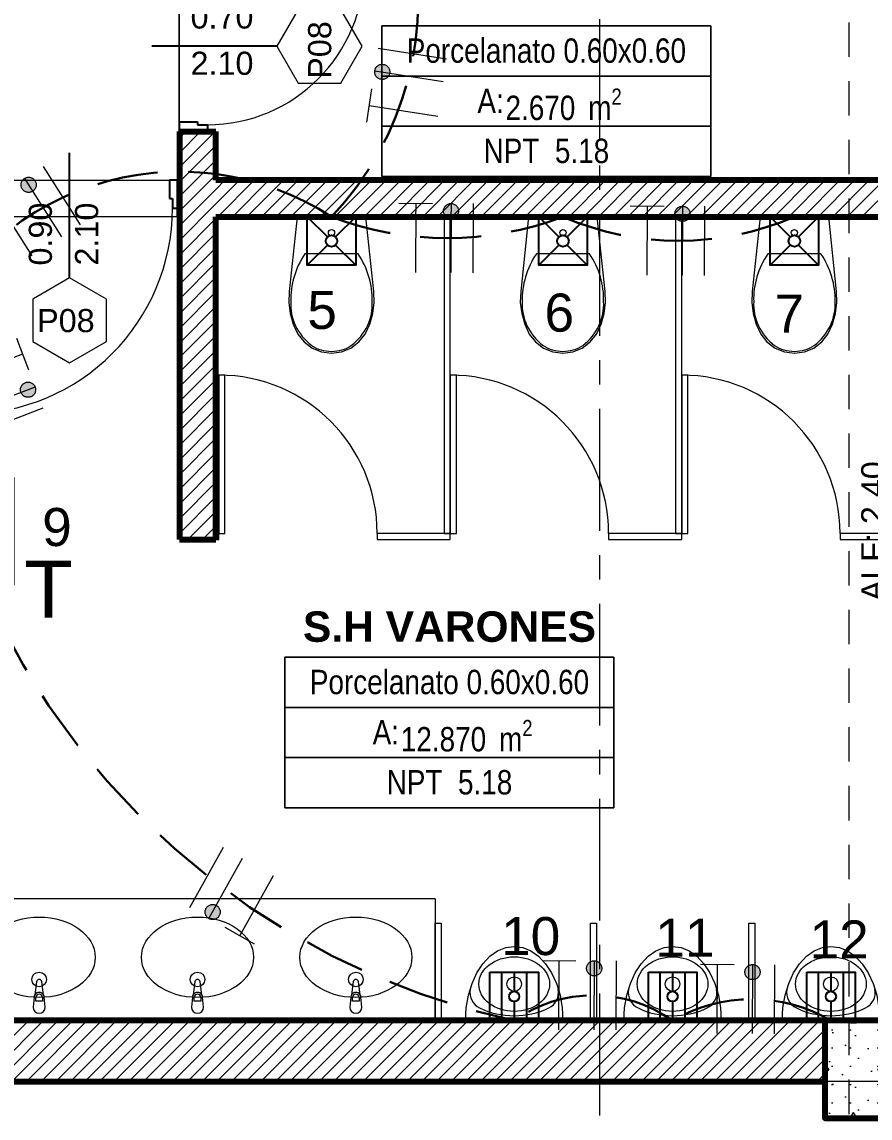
# Model space of a CAD drawing. Header units: inches. Extents: x -19 to 5698, y -728 to 92.
# Drawn here: x 140.174 to 143.656, y 11.3 to 15.8 of the extents above; entities that cross this region are included whole.
import ezdxf
from ezdxf.enums import TextEntityAlignment as Align

# ---------------------------------------------------------------- set-up
doc = ezdxf.new("R2010")
doc.units = ezdxf.units.IN
doc.header["$MEASUREMENT"] = 0
doc.set_wipeout_variables(frame=1)
for name, pattern in [('HIDDEN', [0.375, 0.25, -0.125]), ('Hidden Line', [0.195611, 0.141111, -0.0545]), ('Punto & Raya', [0.65, 0.5, -0.075, 0, -0.075]), ('RAYITAS', [0.375, 0.25, -0.125]), ('Wipeout_Contour', [1, 0, -1])]:
    doc.linetypes.add(name, pattern=pattern)
doc.layers.get('0').update_dxf_attribs({"color": 61})
for name, color, linetype, lineweight in [('00 conduct tomacorr', 120, 'HIDDEN', 30), ('00 IE LUZ EMERGENCIA', 253, 'Continuous', 0), ('T-TECHO-E', 150, 'Continuous', 20), ('TOMACORRIENTE', 22, 'RAYITAS', 9)]:
    doc.layers.add(name, color=color, linetype=linetype, lineweight=lineweight)
for name, color, linetype in [('02 _ ARQ _ ZON _ Espacio.3D', 7, 'Continuous'), ('08 _ STR _ EXT _ 06 Columnas', 7, 'Continuous'), ('08 _ STR _ EXT _ 09 Vigas', 251, 'Continuous'), ('Dibujo 2D - General', 7, 'Continuous'), ('Estructura - 04 MURO', 7, 'Continuous'), ('Fluxometro E. Baño', 140, 'Continuous'), ('Fluxometro E. Mingitorio', 117, 'Continuous'), ('Interior - Sanitarios', 7, 'Continuous'), ('Marcador - Secciones', 7, 'Continuous'), ('TOMA. HYDROBOX SHUKO S', 7, 'Continuous')]:
    doc.layers.add(name, color=color, linetype=linetype)
doc.styles.add('Annotative', font='arial.ttf')
doc.styles.add('Arial', font='arial.ttf')
doc.styles.add('Estilo_Generado_4', font='swisse.ttf')
doc.styles.add('Estilo_Generado_8', font='arialbd.ttf')
doc.styles.add('Estilo_Generado_9', font='ARIALN.TTF')
pattern_1 = [(45, (92.500015, 6e-09), (-0.030052038, 0.030052038), [])]

# ---------------------------------------------------------------- blocks, each defined once
blk = doc.blocks.new('TOMA. HYDROBOX SHUKO')
at = {"true_color": 0xafd9aa}
h = blk.add_hatch(dxfattribs=at)
h.set_pattern_fill('ANSI31', color=9, scale=0.67)
h.set_pattern_definition([(45, (0, 0), (-1.5041929, 1.5041929), [])])
edge = h.paths.add_edge_path()
edge.add_arc((53447.4624, 40916.352), 0.008, 0, 360)
edge = h.paths.add_edge_path()
edge.add_arc((53447.4942, 40916.3521), 0.00644, 0, 360)
edge = h.paths.add_edge_path()
edge.add_arc((53447.5258, 40916.352), 0.008, 0, 360)
at = {"color": 32, "true_color": 0xcd6928}
blk.add_lwpolyline([(53447.6441, 40916.427), (53447.6441, 40916.277), (53447.3441, 40916.277), (53447.3441, 40916.427)], close=True, dxfattribs=at)
for points in [[(53447.4199, 40916.277), (53447.5683, 40916.277), (53447.5683, 40916.427), (53447.4199, 40916.427), (53447.4199, 40916.277)], [(53447.4216, 40916.2794), (53447.4216, 40916.4245), (53447.5666, 40916.4245), (53447.5666, 40916.2794), (53447.4216, 40916.2794)], [(53447.4899, 40916.421), (53447.4899, 40916.3978), (53447.4983, 40916.3978), (53447.4983, 40916.421)], [(53447.4254, 40916.3603), (53447.4382, 40916.3603), (53447.4382, 40916.3928)], [(53447.5628, 40916.3603), (53447.55, 40916.3603), (53447.55, 40916.3928)], [(53447.4382, 40916.3111), (53447.4382, 40916.3436), (53447.4254, 40916.3436)], [(53447.55, 40916.3111), (53447.55, 40916.3436), (53447.5628, 40916.3436)], [(53447.4899, 40916.2829), (53447.4899, 40916.3061), (53447.4983, 40916.3061), (53447.4983, 40916.2829)]]:
    blk.add_lwpolyline(points, dxfattribs=at)
for centre, radius in [((53447.4941, 40916.352), 0.0725), ((53447.4941, 40916.352), 0.0692), ((53447.4624, 40916.352), 0.008), ((53447.4942, 40916.3521), 0.00644), ((53447.5258, 40916.352), 0.008)]:
    blk.add_circle(centre, radius, dxfattribs=at)
at = {"color": 30, "true_color": 0xf8991e, "style": 'Arial'}
blk.add_text('T', height=0.1588, rotation=90, dxfattribs=at).set_placement((53447.6558, 40916.525), align=Align.MIDDLE_CENTER)
blk = doc.blocks.new('a')
at = {"layer": 'TOMACORRIENTE', "ltscale": 0.05}
h = blk.add_hatch(color=4, dxfattribs=at)
edge = h.paths.add_edge_path()
edge.add_arc((0, 0.0752), 0.0211, 0, 360)
at = {"layer": 'TOMACORRIENTE', "color": 4}
for p, q in [((-0.1455, 0.0963), (-0.0515, 0.0963)), ((-0.0985, 0.0963), (-0.0985, -0.0966)), ((0, 0.0963), (0, -0.0963)), ((0.0623, -0.0963), (0.0623, 0.0963))]:
    blk.add_line(p, q, dxfattribs=at)
blk.add_circle((0, 0.0752), 0.0211, dxfattribs=at)
blk = doc.blocks.new('CABLE 3FACE')
at = {"layer": 'T-TECHO-E', "rotation": 59.94170052614085}
blk.add_blockref('a', (0, 0), dxfattribs=at)
blk = doc.blocks.new('Flux E Baño')
at = {"layer": 'Fluxometro E. Baño'}
for p, q in [((-0.075, 0.15), (-0.0126, 0.0876)), ((0.075, 0.15), (0.0126, 0.0876)), ((-0.0126, 0.0624), (-0.075, 0)), ((0.0126, 0.0624), (0.075, 0))]:
    blk.add_line(p, q, dxfattribs=at)
blk.add_lwpolyline([(-0.075, 0.15), (0.075, 0.15), (0.075, 0), (-0.075, 0)], close=True, dxfattribs=at)
at = {"layer": 'Fluxometro E. Baño', "color": 242, "true_color": 0xcd2027}
blk.add_circle((0, 0.075), 0.0178, dxfattribs=at)
blk = doc.blocks.new('Flux E Mingitorio')
at = {"layer": 'Fluxometro E. Mingitorio'}
for p, q in [((-0.0382, 0), (-0.0382, 0.15)), ((0, 0.15), (0, 0.0908)), ((0.0377, 0.15), (0.0377, 0)), ((0, 0.0592), (0, 0))]:
    blk.add_line(p, q, dxfattribs=at)
blk.add_lwpolyline([(-0.075, 0.15), (0.075, 0.15), (0.075, 0), (-0.075, 0)], close=True, dxfattribs=at)
at = {"layer": 'Fluxometro E. Mingitorio', "color": 242, "true_color": 0xcd2027}
blk.add_circle((0, 0.075), 0.0158, dxfattribs=at)

msp = doc.modelspace()

# ---------------------------------------------------------------- linework, layer by layer
at = {"layer": '02 _ ARQ _ ZON _ Espacio.3D', "color": 251, "linetype": 'Continuous', "lineweight": 13}
for p, q in [((143.0023, 15.7837), (141.652, 15.7837)), ((141.652, 15.7837), (141.652, 15.166)), ((141.652, 15.7837), (143.0023, 15.7837)), ((141.652, 15.5778), (141.652, 15.7837)), ((143.0023, 15.166), (143.0023, 15.7837)), ((143.0023, 15.7837), (143.0023, 15.5778)), ((143.0023, 15.5778), (141.652, 15.5778)), ((141.652, 15.5778), (143.0023, 15.5778)), ((141.652, 15.3719), (141.652, 15.5778)), ((143.0023, 15.5778), (143.0023, 15.3719)), ((143.0023, 15.3719), (141.652, 15.3719)), ((141.652, 15.3719), (143.0023, 15.3719)), ((141.652, 15.166), (141.652, 15.3719)), ((143.0023, 15.3719), (143.0023, 15.166)), ((141.652, 15.166), (143.0023, 15.166)), ((143.0023, 15.166), (141.652, 15.166)), ((142.6044, 13.1917), (141.2541, 13.1917)), ((141.2541, 13.1917), (141.2541, 12.574)), ((141.2541, 13.1917), (142.6044, 13.1917)), ((141.2541, 12.9858), (141.2541, 13.1917)), ((142.6044, 12.574), (142.6044, 13.1917)), ((142.6044, 13.1917), (142.6044, 12.9858)), ((142.6044, 12.9858), (141.2541, 12.9858)), ((141.2541, 12.9858), (142.6044, 12.9858)), ((141.2541, 12.7799), (141.2541, 12.9858)), ((142.6044, 12.9858), (142.6044, 12.7799)), ((142.6044, 12.7799), (141.2541, 12.7799)), ((141.2541, 12.7799), (142.6044, 12.7799)), ((141.2541, 12.574), (141.2541, 12.7799)), ((142.6044, 12.7799), (142.6044, 12.574)), ((141.2541, 12.574), (142.6044, 12.574)), ((142.6044, 12.574), (141.2541, 12.574))]:
    msp.add_line(p, q, dxfattribs=at)
at = {"layer": '02 _ ARQ _ ZON _ Espacio.3D', "color": 254, "linetype": 'Continuous', "lineweight": 0, "flags": 128}
for points in [[(112.57, 17.4), (137.07, 17.4), (137.07, 16.25), (138.27, 16.25), (138.27, 15.5372), (139.92, 15.5372), (139.92, 15.1499), (140.82, 15.1499), (140.8204, 17.1), (140.32, 17.1), (140.32, 19.05), (138.17, 19.05), (138.17, 20.35)], [(136.0199, 3.7271), (136.87, 3.7271), (136.87, 6.9), (136.57, 6.9), (136.57, 7.2), (136.17, 7.2), (136.17, 7.7), (136.57, 7.7), (136.57, 8.1), (137.07, 8.1), (137.07, 7.2), (143.17, 7.2), (143.17, 7.7), (143.57, 7.7), (143.57, 8.1), (144.07, 8.1), (144.0699, 11.45), (136.92, 11.45), (136.92, 16.1), (136.57, 16.1), (136.57, 16.9), (135.97, 16.9)]]:
    msp.add_lwpolyline(points, dxfattribs=at)
at = {"layer": '02 _ ARQ _ ZON _ Espacio.3D', "color": 9, "linetype": 'Continuous', "lineweight": 5, "flags": 128}
for points in [[(140.97, 15.1499), (143.8199, 15.1499), (143.82, 16.0499), (140.82, 16.0499), (140.82, 15.3499), (140.97, 15.3499)], [(139.92, 14.9999), (139.92, 11.7), (143.82, 11.7), (143.82, 14.9999)]]:
    msp.add_lwpolyline(points, close=True, dxfattribs=at)
at = {"layer": 'Estructura - 04 MURO', "color": 152, "linetype": 'Continuous', "lineweight": 25}
msp.add_line((141.2204, 15.6999), (140.7079, 15.6999), dxfattribs=at)
at = {"layer": 'Estructura - 04 MURO', "color": 165, "linetype": 'Continuous', "lineweight": 25}
for p, q in [((140.8204, 15.3899), (140.8954, 15.3899)), ((140.8954, 15.3899), (140.8954, 15.3779)), ((140.8954, 15.3779), (140.9354, 15.3779)), ((140.78, 15.1499), (140.78, 15.0749)), ((140.78, 15.0749), (140.792, 15.0749)), ((140.792, 15.0749), (140.792, 15.0349))]:
    msp.add_line(p, q, dxfattribs=at)
at = {"layer": 'Estructura - 04 MURO', "color": 251, "linetype": 'Continuous', "lineweight": 13, "flags": 128}
msp.add_lwpolyline([(141.5704, 15.6999), (141.4829, 15.8515), (141.3079, 15.8515), (141.2204, 15.6999), (141.3079, 15.5484), (141.4829, 15.5484)], close=True, dxfattribs=at)
at = {"layer": 'Estructura - 04 MURO', "color": 165, "linetype": 'Continuous', "lineweight": 15}
msp.add_arc((140.9354, 16.0219), 0.644, 270, 0, dxfattribs=at)
at = {"layer": 'Interior - Sanitarios', "color": 251, "linetype": 'Continuous', "lineweight": 13}
for p, q in [((141.445, 14.8485), (141.336, 14.8485)), ((141.5539, 14.8485), (141.445, 14.8485)), ((142.395, 14.8485), (142.2861, 14.8485)), ((142.5039, 14.8485), (142.395, 14.8485)), ((143.345, 14.8485), (143.2361, 14.8485)), ((143.4539, 14.8485), (143.345, 14.8485))]:
    msp.add_line(p, q, dxfattribs=at)
at = {"layer": 'Interior - Sanitarios', "color": 175, "linetype": 'Continuous', "lineweight": 13}
for p, q in [((141.92, 13.6999), (141.6325, 13.6999)), ((141.6325, 13.6999), (141.6325, 13.6749)), ((141.9325, 13.6999), (141.92, 13.6999)), ((141.9325, 13.6749), (141.9325, 13.6999)), ((142.87, 13.6999), (142.5825, 13.6999)), ((142.5825, 13.6999), (142.5825, 13.6749)), ((142.8825, 13.6999), (142.87, 13.6999)), ((142.8825, 13.6749), (142.8825, 13.6999)), ((141.6325, 13.6749), (141.92, 13.6749)), ((141.92, 13.6749), (141.9325, 13.6749)), ((142.5825, 13.6749), (142.87, 13.6749)), ((142.87, 13.6749), (142.8825, 13.6749))]:
    msp.add_line(p, q, dxfattribs=at)
at = {"layer": 'Interior - Sanitarios', "color": 205, "linetype": 'Continuous', "lineweight": 13}
for p, q in [((141.87, 12.2), (139.92, 12.2)), ((141.87, 12.2), (141.87, 11.7)), ((140.2314, 11.7799), (140.2314, 11.7948)), ((140.2586, 11.7948), (140.2586, 11.7799)), ((140.8814, 11.7799), (140.8814, 11.7948)), ((140.9086, 11.7948), (140.9086, 11.7799)), ((141.5314, 11.7799), (141.5314, 11.7948)), ((141.5586, 11.7948), (141.5586, 11.7799)), ((140.2586, 11.7799), (140.2314, 11.7799)), ((140.9086, 11.7799), (140.8814, 11.7799)), ((141.5586, 11.7799), (141.5314, 11.7799)), ((141.87, 11.7), (139.92, 11.7))]:
    msp.add_line(p, q, dxfattribs=at)
at = {"layer": 'Interior - Sanitarios', "color": 251, "linetype": 'Continuous', "lineweight": 13, "flags": 128}
for points in [[(141.2756, 14.6032), (141.288, 14.5597), (141.307, 14.5186), (141.3326, 14.486), (141.3656, 14.4611), (141.4039, 14.4454), (141.445, 14.4399), (141.486, 14.4454), (141.5243, 14.4611), (141.5574, 14.486), (141.583, 14.5186), (141.602, 14.5597), (141.6144, 14.6032), (141.6199, 14.6481), (141.6183, 14.6933), (141.586, 14.9999), (141.304, 14.9999), (141.2716, 14.6933), (141.2701, 14.6481)], [(142.2256, 14.6032), (142.238, 14.5597), (142.257, 14.5186), (142.2826, 14.486), (142.3156, 14.4611), (142.3539, 14.4454), (142.395, 14.4399), (142.436, 14.4454), (142.4743, 14.4611), (142.5074, 14.486), (142.533, 14.5186), (142.552, 14.5597), (142.5644, 14.6032), (142.5699, 14.6481), (142.5683, 14.6933), (142.536, 14.9999), (142.254, 14.9999), (142.2216, 14.6933), (142.2201, 14.6481)], [(143.1756, 14.6032), (143.188, 14.5597), (143.207, 14.5186), (143.2326, 14.486), (143.2656, 14.4611), (143.3039, 14.4454), (143.345, 14.4399), (143.386, 14.4454), (143.4243, 14.4611), (143.4574, 14.486), (143.483, 14.5186), (143.502, 14.5597), (143.5144, 14.6032), (143.5199, 14.6481), (143.5183, 14.6933), (143.486, 14.9999), (143.204, 14.9999), (143.1716, 14.6933), (143.1701, 14.6481)]]:
    msp.add_lwpolyline(points, close=True, dxfattribs=at)
at = {"layer": 'Interior - Sanitarios', "color": 175, "linetype": 'Continuous', "lineweight": 13, "flags": 128}
for points in [[(141.9325, 14.9999), (141.9075, 14.9999), (141.9075, 13.6999), (141.9325, 13.6999)], [(142.8825, 14.9999), (142.8575, 14.9999), (142.8575, 13.6999), (142.8825, 13.6999)], [(140.9825, 13.6749), (140.9825, 13.6999), (140.97, 13.6999), (140.97, 13.6749)], [(143.82, 13.6749), (143.82, 13.6999), (143.5325, 13.6999), (143.5325, 13.6749)]]:
    msp.add_lwpolyline(points, close=True, dxfattribs=at)
at = {"layer": 'Interior - Sanitarios', "color": 7, "linetype": 'Continuous', "lineweight": 13, "flags": 128}
for points in [[(141.0075, 13.6999), (141.0075, 14.3499), (140.9825, 14.3499), (140.9825, 13.6999)], [(141.9575, 13.6999), (141.9575, 14.3499), (141.9325, 14.3499), (141.9325, 13.6999)], [(142.9075, 13.6999), (142.9075, 14.3499), (142.8825, 14.3499), (142.8825, 13.6999)]]:
    msp.add_lwpolyline(points, close=True, dxfattribs=at)
at = {"layer": 'Interior - Sanitarios', "color": 205, "linetype": 'Continuous', "lineweight": 13, "flags": 128}
for points in [[(141.895, 11.7), (141.87, 11.7), (141.87, 12.1), (141.895, 12.1)], [(142.5325, 11.7), (142.5075, 11.7), (142.5075, 12.1), (142.5325, 12.1)], [(143.1825, 11.7), (143.1575, 11.7), (143.1575, 12.1), (143.1825, 12.1)], [(141.995, 11.7), (141.9981, 11.753), (142.0071, 11.8043), (142.0218, 11.8525), (142.0418, 11.8961), (142.0665, 11.9336), (142.095, 11.9641), (142.1266, 11.9866), (142.1603, 12.0004), (142.195, 12.005), (142.2297, 12.0004), (142.2634, 11.9866), (142.295, 11.9641), (142.3236, 11.9336), (142.3482, 11.8961), (142.3682, 11.8525), (142.383, 11.8043), (142.392, 11.753), (142.395, 11.7), (142.195, 11.7)], [(142.645, 11.7), (142.6481, 11.753), (142.6571, 11.8043), (142.6718, 11.8525), (142.6918, 11.8961), (142.7165, 11.9336), (142.745, 11.9641), (142.7766, 11.9866), (142.8103, 12.0004), (142.845, 12.005), (142.8797, 12.0004), (142.9134, 11.9866), (142.945, 11.9641), (142.9736, 11.9336), (142.9982, 11.8961), (143.0182, 11.8525), (143.033, 11.8043), (143.042, 11.753), (143.045, 11.7), (142.845, 11.7)], [(143.295, 11.7), (143.2981, 11.753), (143.3071, 11.8043), (143.3218, 11.8525), (143.3418, 11.8961), (143.3665, 11.9336), (143.395, 11.9641), (143.4266, 11.9866), (143.4603, 12.0004), (143.495, 12.005), (143.5297, 12.0004), (143.5634, 11.9866), (143.595, 11.9641), (143.6236, 11.9336), (143.6482, 11.8961), (143.6682, 11.8525), (143.683, 11.8043), (143.692, 11.753), (143.695, 11.7), (143.495, 11.7)]]:
    msp.add_lwpolyline(points, close=True, dxfattribs=at)
for points in [[(140.27, 11.755), (140.266, 11.797, 0.12102), (140.2627, 11.8065), (140.2561, 11.8594, 0.882566), (140.2339, 11.8594), (140.2273, 11.8065, 0.12102), (140.224, 11.797), (140.22, 11.755, 1)], [(140.92, 11.755), (140.916, 11.797, 0.12102), (140.9127, 11.8065), (140.9061, 11.8594, 0.882566), (140.8839, 11.8594), (140.8773, 11.8065, 0.12102), (140.874, 11.797), (140.87, 11.755, 1)], [(141.57, 11.755), (141.566, 11.797, 0.12102), (141.5627, 11.8065), (141.5561, 11.8594, 0.882566), (141.5339, 11.8594), (141.5273, 11.8065, 0.12102), (141.524, 11.797), (141.52, 11.755, 1)]]:
    msp.add_lwpolyline(points, format="xyb", close=True, dxfattribs=at)
at = {"layer": 'Interior - Sanitarios', "color": 251, "linetype": 'Continuous', "lineweight": 13}
for centre in [(141.445, 14.9349), (142.395, 14.9349), (143.345, 14.9349)]:
    msp.add_circle(centre, 0.0127, dxfattribs=at)
at = {"layer": 'Interior - Sanitarios', "color": 205, "linetype": 'Continuous', "lineweight": 13}
for centre in [(140.245, 11.8689), (140.895, 11.8689), (141.545, 11.8689), (142.195, 11.85), (142.845, 11.85), (143.495, 11.85)]:
    msp.add_circle(centre, 0.03, dxfattribs=at)
at = {"layer": 'Interior - Sanitarios', "color": 7, "linetype": 'Continuous', "lineweight": 13}
for centre in [(140.9825, 13.6999), (141.9325, 13.6999), (142.8825, 13.6999)]:
    msp.add_arc(centre, 0.65, 0, 90, dxfattribs=at)
at = {"layer": 'Interior - Sanitarios', "color": 205, "linetype": 'Continuous', "lineweight": 13}
for centre, radius, start, end in [((140.245, 11.7951), 0.0211, 32.771, 147.229), ((140.245, 11.7948), 0.0136, 0, 180), ((140.895, 11.7951), 0.0211, 32.771, 147.229), ((140.895, 11.7948), 0.0136, 0, 180), ((141.545, 11.7951), 0.0211, 32.771, 147.229), ((141.545, 11.7948), 0.0136, 0, 180), ((142.0832, 11.8153), 0.07, 169.1855, 244.5474), ((142.3068, 11.8153), 0.07, 295.4526, 10.8145), ((142.7332, 11.8153), 0.07, 169.1855, 244.5474), ((142.9568, 11.8153), 0.07, 295.4526, 10.8145), ((143.3832, 11.8153), 0.07, 169.1855, 244.5474), ((143.6068, 11.8153), 0.07, 295.4526, 10.8145), ((142.195, 12.0501), 0.3301, 244.5474, 270), ((142.195, 12.0501), 0.3301, 270, 295.4526), ((142.845, 12.0501), 0.3301, 244.5474, 270), ((142.845, 12.0501), 0.3301, 270, 295.4526), ((143.495, 12.0501), 0.3301, 244.5474, 270), ((143.495, 12.0501), 0.3301, 270, 295.4526)]:
    msp.add_arc(centre, radius, start, end, dxfattribs=at)
at = {"layer": 'Interior - Sanitarios', "color": 251, "linetype": 'Continuous', "lineweight": 13}
for centre, major_axis, start_param, end_param in [((141.7031, 14.6605), (0.4253, 0), 2.612188, 3.165208), ((141.1869, 14.6605), (0.4253, 0), 6.259567, 6.812588), ((142.6531, 14.6605), (0.4253, 0), 2.612188, 3.165208), ((142.1369, 14.6605), (0.4253, 0), 6.259567, 6.812588), ((143.6031, 14.6605), (0.4253, 0), 2.612188, 3.165208), ((143.0869, 14.6605), (0.4253, 0), 6.259567, 6.812588), ((141.5345, 14.6392), (0.2569, 0), 3.085861, 3.98645), ((141.3555, 14.6392), (0.2569, 0), 5.438324, 6.338913), ((142.4845, 14.6392), (0.2569, 0), 3.085861, 3.98645), ((142.3055, 14.6392), (0.2569, 0), 5.438324, 6.338913), ((143.4345, 14.6392), (0.2569, 0), 3.085861, 3.98645), ((143.2555, 14.6392), (0.2569, 0), 5.438324, 6.338913), ((141.4458, 14.5688), (0.1385, 0), 4.079884, 4.706528), ((141.4442, 14.5688), (0.1385, 0), 4.71825, 5.344894), ((142.3958, 14.5688), (0.1385, 0), 4.079884, 4.706528), ((142.3942, 14.5688), (0.1385, 0), 4.71825, 5.344894), ((143.3458, 14.5688), (0.1385, 0), 4.079884, 4.706528), ((143.3442, 14.5688), (0.1385, 0), 4.71825, 5.344894)]:
    msp.add_ellipse(centre, major_axis=major_axis, ratio=0.875546, start_param=start_param, end_param=end_param, dxfattribs=at)
at = {"layer": 'Interior - Sanitarios', "color": 205, "linetype": 'Continuous', "lineweight": 13}
for centre, major_axis, ratio in [((140.245, 11.96), (0.23, 0), 0.717391), ((140.895, 11.96), (0.23, 0), 0.717391), ((141.545, 11.96), (0.23, 0), 0.717391), ((142.195, 11.85), (0.145, 0), 0.772414), ((142.845, 11.85), (0.145, 0), 0.772414), ((143.495, 11.85), (0.145, 0), 0.772414)]:
    msp.add_ellipse(centre, major_axis=major_axis, ratio=ratio, dxfattribs=at)

# ---------------------------------------------------------------- block references
at = {"layer": '00 conduct tomacorr', "xscale": 1.47256122672843, "yscale": 1.47256122672843, "zscale": 1.47256122672843, "rotation": 21.17793877574215}
msp.add_blockref('CABLE 3FACE', (141.7627, 15.5778), dxfattribs=at)

# ---------------------------------------------------------------- texts
at = {"layer": '02 _ ARQ _ ZON _ Espacio.3D', "color": 251, "lineweight": 25, "attachment_point": 2}
for s, insert, char_height, style in [('\\A1;{\\pqc;\\pt0;\\fArial Narrow|b0|i0|c0|p34;Porcelanato 0.60x0.60}', (142.3271, 15.7322), 0.1, 'Estilo_Generado_9'), ('\\A1;{\\pqc;\\pt0;\\fArial Narrow|b0|i0|c0|p34;A: }', (142.098, 15.5259), 0.1, 'Estilo_Generado_9'), ('\\A1;{\\pqc;\\pt0,0.3;\\fArial Narrow|b0|i0|c0|p34;2.670\\fArial Narrow|b0|i0|c0|p34;\\A1{\\H.66x;\\S^  ;}\\fArial Narrow|b0|i0|c0|p34; m\\fArial Narrow|b0|i0|c0|p34;\\A1{\\H.66x;\\S2^  ;}}', (142.3977, 15.5264), 0.1, 'Estilo_Generado_9'), ('\\A1;{\\pqc;\\pt0;\\fArial Narrow|b0|i0|c0|p34;NPT  5.18}', (142.3271, 15.3205), 0.1, 'Estilo_Generado_9'), ('\\A1;{\\pqc;\\pt0;\\fArial|b1|i0|c0|p34;S.H VARONES}', (141.9293, 13.3801), 0.125, 'Estilo_Generado_8'), ('\\A1;{\\pqc;\\pt0;\\fArial Narrow|b0|i0|c0|p34;Porcelanato 0.60x0.60}', (141.9293, 13.1402), 0.1, 'Estilo_Generado_9'), ('\\A1;{\\pqc;\\pt0;\\fArial Narrow|b0|i0|c0|p34;A: }', (141.6681, 12.9339), 0.1, 'Estilo_Generado_9'), ('\\A1;{\\pqc;\\pt0,0.3;\\fArial Narrow|b0|i0|c0|p34;12.870\\fArial Narrow|b0|i0|c0|p34;\\A1{\\H.66x;\\S^  ;}\\fArial Narrow|b0|i0|c0|p34; m\\fArial Narrow|b0|i0|c0|p34;\\A1{\\H.66x;\\S2^  ;}}', (141.9998, 12.9344), 0.1, 'Estilo_Generado_9'), ('\\A1;{\\pqc;\\pt0;\\fArial Narrow|b0|i0|c0|p34;NPT  5.18}', (141.9293, 12.7285), 0.1, 'Estilo_Generado_9')]:
    msp.add_mtext(s, dxfattribs=dict(at, insert=insert, char_height=char_height, style=style))
at = {"layer": 'Estructura - 04 MURO', "color": 251, "lineweight": 25, "char_height": 0.095, "attachment_point": 7, "style": 'Estilo_Generado_4'}
for s, insert in [('\\A1;{\\pql;\\pt0;\\fSwis721 Ex BT|b0|i0|c0|p34;0.70\\fSwis721 Ex BT|b0|i0|c0|p34;\\A1{\\H.66x;\\S^  ;}\\fSwis721 Ex BT|b0|i0|c0|p34;\\fSwis721 Ex BT|b0|i0|c0|p34;}', (140.8664, 15.745)), ('\\A1;{\\pql;\\pt0;\\fSwis721 Ex BT|b0|i0|c0|p34;2.10\\fSwis721 Ex BT|b0|i0|c0|p34;\\A1{\\H.66x;\\S^  ;}\\fSwis721 Ex BT|b0|i0|c0|p34;\\fSwis721 Ex BT|b0|i0|c0|p34;}', (140.8664, 15.555))]:
    msp.add_mtext(s, dxfattribs=dict(at, insert=insert))
at = {"layer": 'Estructura - 04 MURO', "color": 251, "lineweight": 25, "insert": (141.4453, 15.5666), "char_height": 0.095, "attachment_point": 7, "rotation": 90, "style": 'Estilo_Generado_4'}
msp.add_mtext('\\A1;{\\pql;\\pt0;\\fSwis721 Ex BT|b0|i0|c0|p34;P08\\fSwis721 Ex BT|b0|i0|c0|p34;\\fSwis721 Ex BT|b0|i0|c0|p34;\\fSwis721 Ex BT|b0|i0|c0|p34;}', dxfattribs=at)

# ---------------------------------------------------------------- next in the draw order: wipeouts: each hides what was drawn before it
at = {"color": 254, "linetype": 'Wipeout_Contour', "lineweight": 0, "ltscale": 5120.496047}
msp.add_wipeout([(137.07, 6.2), (144.67, 6.2), (144.67, 14.9999), (144.07, 14.9999), (144.07, 7.2), (137.07, 7.2)], dxfattribs=at).dxf.layer = 'Dibujo 2D - General'

# ---------------------------------------------------------------- next in the draw order: linework, layer by layer
at = {"layer": 'Estructura - 04 MURO', "color": 152, "linetype": 'Continuous', "lineweight": 25}
msp.add_line((140.37, 14.7499), (140.37, 15.2624), dxfattribs=at)
at = {"layer": 'Estructura - 04 MURO', "color": 251, "linetype": 'Continuous', "lineweight": 13, "flags": 128}
msp.add_lwpolyline([(140.37, 14.3999), (140.5216, 14.4874), (140.5216, 14.6624), (140.37, 14.7499), (140.2185, 14.6624), (140.2185, 14.4874)], close=True, dxfattribs=at)
at = {"layer": 'Estructura - 04 MURO', "color": 165, "linetype": 'Continuous', "lineweight": 15}
msp.add_arc((139.948, 15.0349), 0.844, 270, 0, dxfattribs=at)

# ---------------------------------------------------------------- next in the draw order: block references
at = {"layer": '00 conduct tomacorr', "xscale": 1.47256122672843, "yscale": 1.47256122672843, "zscale": 1.47256122672843}
for p, rotation in [((140.2612, 15.0377), 332.5312903432948), ((140.0961, 14.2504), 231.0241224516223), ((141.0111, 12.2425), 90.91001504642165)]:
    msp.add_blockref('CABLE 3FACE', p, dxfattribs=dict(at, rotation=rotation))
at = {"layer": 'TOMA. HYDROBOX SHUKO S', "xscale": 1.47256122672843, "yscale": 1.47256122672843, "zscale": 1.47256122672843, "rotation": 270}
msp.add_blockref('TOMA. HYDROBOX SHUKO', (-60111.8048, 78718.4167), dxfattribs=at)

# ---------------------------------------------------------------- next in the draw order: texts
at = {"layer": '00 IE LUZ EMERGENCIA', "style": 'Annotative'}
for tag, p in [('5', (141.3458, 14.5395)), ('6', (142.3193, 14.5284)), ('7', (143.2634, 14.5247)), ('9', (140.2574, 13.6484, 0)), ('10', (142.1413, 11.969)), ('11', (142.7744, 11.9621)), ('12', (143.4076, 11.9553))]:
    msp.add_attdef(tag, p, '', height=0.1562, dxfattribs=at)
at = {"layer": 'Estructura - 04 MURO', "color": 251, "lineweight": 25, "char_height": 0.095, "attachment_point": 7, "rotation": 90, "style": 'Estilo_Generado_4'}
for s, insert in [('\\A1;{\\pql;\\pt0;\\fSwis721 Ex BT|b0|i0|c0|p34;0.90\\fSwis721 Ex BT|b0|i0|c0|p34;\\A1{\\H.66x;\\S^  ;}\\fSwis721 Ex BT|b0|i0|c0|p34;\\fSwis721 Ex BT|b0|i0|c0|p34;}', (140.3251, 14.7999)), ('\\A1;{\\pql;\\pt0;\\fSwis721 Ex BT|b0|i0|c0|p34;2.10\\fSwis721 Ex BT|b0|i0|c0|p34;\\A1{\\H.66x;\\S^  ;}\\fSwis721 Ex BT|b0|i0|c0|p34;\\fSwis721 Ex BT|b0|i0|c0|p34;}', (140.515, 14.7999)), ('\\A1;{\\pql;\\pt0;\\fSwis721 Ex BT|b0|i0|c0|p34;ALF: 2.40\\fSwis721 Ex BT|b0|i0|c0|p34;\\A1{\\H.66x;\\S^  ;}\\fSwis721 Ex BT|b0|i0|c0|p34;\\fSwis721 Ex BT|b0|i0|c0|p34;}', (143.7423, 13.4212))]:
    msp.add_mtext(s, dxfattribs=dict(at, insert=insert))
at = {"layer": 'Estructura - 04 MURO', "color": 251, "lineweight": 25, "insert": (140.2367, 14.525), "char_height": 0.095, "attachment_point": 7, "style": 'Estilo_Generado_4'}
msp.add_mtext('\\A1;{\\pql;\\pt0;\\fSwis721 Ex BT|b0|i0|c0|p34;P08\\fSwis721 Ex BT|b0|i0|c0|p34;\\fSwis721 Ex BT|b0|i0|c0|p34;\\fSwis721 Ex BT|b0|i0|c0|p34;}', dxfattribs=at)

# ---------------------------------------------------------------- next in the draw order: wipeouts: each hides what was drawn before it
at = {"color": 254, "linetype": 'Wipeout_Contour', "lineweight": 0, "ltscale": 3410.313794}
msp.add_wipeout([(140.8204, 13.6749), (140.9704, 13.6749), (140.9704, 15.3499), (140.8204, 15.3499)], dxfattribs=at).dxf.layer = 'Estructura - 04 MURO'
at = {"color": 254, "linetype": 'Wipeout_Contour', "lineweight": 0, "ltscale": 3407.831012}
msp.add_wipeout([(137.17, 11.6999), (137.17, 11.4499), (143.47, 11.45), (143.47, 11.7)], dxfattribs=at).dxf.layer = 'Estructura - 04 MURO'

# ---------------------------------------------------------------- next in the draw order: hatches: boundary and pattern name
at = {"layer": '08 _ STR _ EXT _ 06 Columnas', "linetype": 'Continuous', "lineweight": 9}
h = msp.add_hatch(dxfattribs=at)
h.set_pattern_fill('HORMIGÓN_EN_MASA_0002', style=0, pattern_type=2)
h.set_pattern_definition([(0, (92.5, 6e-09), (0, 0.3897114), [0.024375, -0.200625]), (0, (92.6125, 0.19486), (0, 0.3897114), [0.024375, -0.200625]), (60, (92.5, 6e-09), (-0.3375, 0.1948557), [0.024375, -0.200625]), (60, (92.725, 6e-09), (-0.3375, 0.1948557), [0.024375, -0.200625]), (120, (92.5244, 6e-09), (0.3375, 0.1948557), [0.024375, -0.200625]), (120, (92.7494, 6e-09), (0.3375, 0.1948557), [0.024375, -0.200625]), (0, (92.500015, 0.0375), (0, 0.075), [0, -0.075, 0, -0.1125]), (45, (92.537515, 0.0375), (-0.05303301, 0.05303301), [0, -0.05625, 0, -0.09375])])
h.paths.add_polyline_path([(144.07, 11.3), (144.07, 11.7), (143.47, 11.7), (143.47, 11.3)])
at = {"layer": 'Estructura - 04 MURO', "linetype": 'Continuous', "lineweight": 5}
h = msp.add_hatch(dxfattribs=at)
h.set_pattern_fill('LADRILLO_COMÚN_0002', color=250, style=0, pattern_type=2)
h.set_pattern_definition(pattern_1)
h.paths.add_polyline_path([(140.8204, 13.6749), (140.9704, 13.6749), (140.9704, 15.3499), (140.8204, 15.3499)])
h = msp.add_hatch(dxfattribs=at)
h.set_pattern_fill('LADRILLO_COMÚN_0002', color=250, style=0, pattern_type=2)
h.set_pattern_definition(pattern_1)
h.paths.add_polyline_path([(137.17, 11.6999), (137.17, 11.4499), (143.47, 11.45), (143.47, 11.7)])

# ---------------------------------------------------------------- next in the draw order: linework, layer by layer
at = {"layer": '00 conduct tomacorr'}
for centre, radius, start, end in [((142.8545, 14.7323), 3.1032, 199.3694, 257.7302), ((142.52, 11.2441), 0.5599, 54.5165, 125.4836), ((143.17, 11.1469), 0.6415, 59.5633, 120.4366)]:
    msp.add_arc(centre, radius, start, end, dxfattribs=at)
at = {"layer": '08 _ STR _ EXT _ 06 Columnas', "color": 7, "linetype": 'Continuous', "lineweight": 80, "flags": 128}
msp.add_lwpolyline([(144.07, 11.3), (144.07, 11.7), (143.47, 11.7), (143.47, 11.3)], close=True, dxfattribs=at)
at = {"layer": 'Estructura - 04 MURO', "color": 165, "linetype": 'Continuous', "lineweight": 25}
for p, q in [((140.8204, 15.3499), (140.8204, 15.3899)), ((140.9354, 15.3499), (140.8204, 15.3499)), ((140.9354, 15.3779), (140.9354, 15.3499))]:
    msp.add_line(p, q, dxfattribs=at)
at = {"layer": 'Estructura - 04 MURO', "color": 7, "linetype": 'Continuous', "lineweight": 80}
for p, q in [((140.8204, 15.3499), (140.9354, 15.3499)), ((140.8204, 15.3499), (140.9354, 15.3499)), ((140.8204, 15.3499), (140.9354, 15.3499)), ((140.9354, 15.3499), (140.9704, 15.3499)), ((140.9354, 15.3499), (140.9704, 15.3499))]:
    msp.add_line(p, q, dxfattribs=at)
at = {"layer": 'Estructura - 04 MURO', "color": 7, "linetype": 'Continuous', "lineweight": 80, "flags": 128}
for points in [[(140.8204, 15.3499), (140.8204, 15.1499)], [(140.9704, 15.1499), (140.9704, 15.3499)], [(140.8204, 14.9999), (140.8204, 13.6749)], [(140.9704, 13.6749), (140.9704, 14.9999)], [(140.8204, 13.6749), (140.9704, 13.6749)], [(143.47, 11.7), (139.92, 11.7)], [(137.17, 11.4499), (143.47, 11.45)]]:
    msp.add_lwpolyline(points, dxfattribs=at)

# ---------------------------------------------------------------- next in the draw order: block references
at = {"layer": '00 conduct tomacorr', "xscale": 1.47256122672843, "yscale": 1.47256122672843, "zscale": 1.47256122672843, "rotation": 299.7894777823319}
for p in [(142.5227, 11.804), (143.1727, 11.7884)]:
    msp.add_blockref('CABLE 3FACE', p, dxfattribs=at)
at = {"layer": 'Fluxometro E. Mingitorio', "xscale": 1.326124489380591, "yscale": 1.326124489380591, "zscale": 1.326124489380591}
for p in [(142.195, 11.7), (142.845, 11.7), (143.495, 11.7)]:
    msp.add_blockref('Flux E Mingitorio', p, dxfattribs=at)

# ---------------------------------------------------------------- next in the draw order: wipeouts: each hides what was drawn before it
at = {"color": 254, "linetype": 'Wipeout_Contour', "lineweight": 0, "ltscale": 3410.050567}
msp.add_wipeout([(140.8204, 15.1499), (140.82, 15.1499), (140.82, 14.9999), (140.8204, 14.9999)], dxfattribs=at).dxf.layer = 'Estructura - 04 MURO'
at = {"color": 254, "linetype": 'Wipeout_Contour', "lineweight": 0, "ltscale": 3416.349479}
msp.add_wipeout([(143.82, 14.9999), (143.82, 15.1499), (140.9704, 15.1499), (140.9704, 14.9999)], dxfattribs=at).dxf.layer = 'Estructura - 04 MURO'

# ---------------------------------------------------------------- next in the draw order: hatches: boundary and pattern name
at = {"layer": 'Estructura - 04 MURO', "linetype": 'Continuous', "lineweight": 5}
h = msp.add_hatch(dxfattribs=at)
h.set_pattern_fill('LADRILLO_COMÚN_0002', color=250, style=0, pattern_type=2)
h.set_pattern_definition(pattern_1)
h.paths.add_polyline_path([(140.8204, 15.1499), (140.82, 15.1499), (140.82, 14.9999), (140.8204, 14.9999)])
h = msp.add_hatch(dxfattribs=at)
h.set_pattern_fill('LADRILLO_COMÚN_0002', color=250, style=0, pattern_type=2)
h.set_pattern_definition(pattern_1)
h.paths.add_polyline_path([(143.82, 14.9999), (143.82, 15.1499), (140.9704, 15.1499), (140.9704, 14.9999)])

# ---------------------------------------------------------------- next in the draw order: linework, layer by layer
at = {"layer": '00 conduct tomacorr'}
for centre, radius, start, end in [((140.5081, 15.8914), 1.2933, 316.4239, 14.0337), ((140.822, 14.0441), 1.141, 56.9033, 159.8059), ((141.9201, 16.2511), 1.3383, 249.2071, 290.793), ((142.87, 16.0977), 1.1962, 246.6027, 293.3973)]:
    msp.add_arc(centre, radius, start, end, dxfattribs=at)
at = {"layer": '08 _ STR _ EXT _ 09 Vigas', "color": 251, "linetype": 'Hidden Line', "lineweight": 13, "true_color": 0x636466}
msp.add_line((143.57, 7.7), (143.57, 16.9), dxfattribs=at)
at = {"layer": 'Estructura - 04 MURO', "color": 165, "linetype": 'Continuous', "lineweight": 25}
for p, q in [((140.82, 15.1499), (140.78, 15.1499)), ((140.82, 15.0349), (140.82, 15.1499)), ((140.792, 15.0349), (140.82, 15.0349))]:
    msp.add_line(p, q, dxfattribs=at)
at = {"layer": 'Estructura - 04 MURO', "color": 7, "linetype": 'Continuous', "lineweight": 80}
for p, q in [((140.82, 15.1499), (140.82, 15.0349)), ((140.82, 15.1499), (140.82, 15.0349)), ((140.82, 15.1499), (140.82, 15.0349)), ((140.82, 15.0349), (140.82, 14.9999)), ((140.82, 15.0349), (140.82, 14.9999))]:
    msp.add_line(p, q, dxfattribs=at)
at = {"layer": 'Estructura - 04 MURO', "color": 7, "linetype": 'Continuous', "lineweight": 80, "flags": 128}
for points in [[(140.8204, 15.1499), (140.82, 15.1499)], [(143.82, 15.1499), (140.9704, 15.1499)], [(140.82, 14.9999), (140.8204, 14.9999)], [(140.9704, 14.9999), (143.82, 14.9999)]]:
    msp.add_lwpolyline(points, dxfattribs=at)
at = {"layer": 'Marcador - Secciones', "color": 251, "linetype": 'Punto & Raya', "lineweight": 13, "true_color": 0x636466}
msp.add_line((142.5454, 46.2111), (142.5454, 0.9472), dxfattribs=at)

# ---------------------------------------------------------------- next in the draw order: block references
at = {"layer": '00 conduct tomacorr', "xscale": 1.47256122672843, "yscale": 1.47256122672843, "zscale": 1.47256122672843, "rotation": 299.7894777823319}
for p in [(141.9351, 14.9128), (142.8851, 14.9016)]:
    msp.add_blockref('CABLE 3FACE', p, dxfattribs=at)
at = {"layer": 'Fluxometro E. Mingitorio', "xscale": 1.326124489380591, "yscale": 1.326124489380591, "zscale": 1.326124489380591}
for p in [(141.445, 14.801), (142.395, 14.801), (143.345, 14.801)]:
    msp.add_blockref('Flux E Baño', p, dxfattribs=at)

doc.saveas('drawing.dxf')
